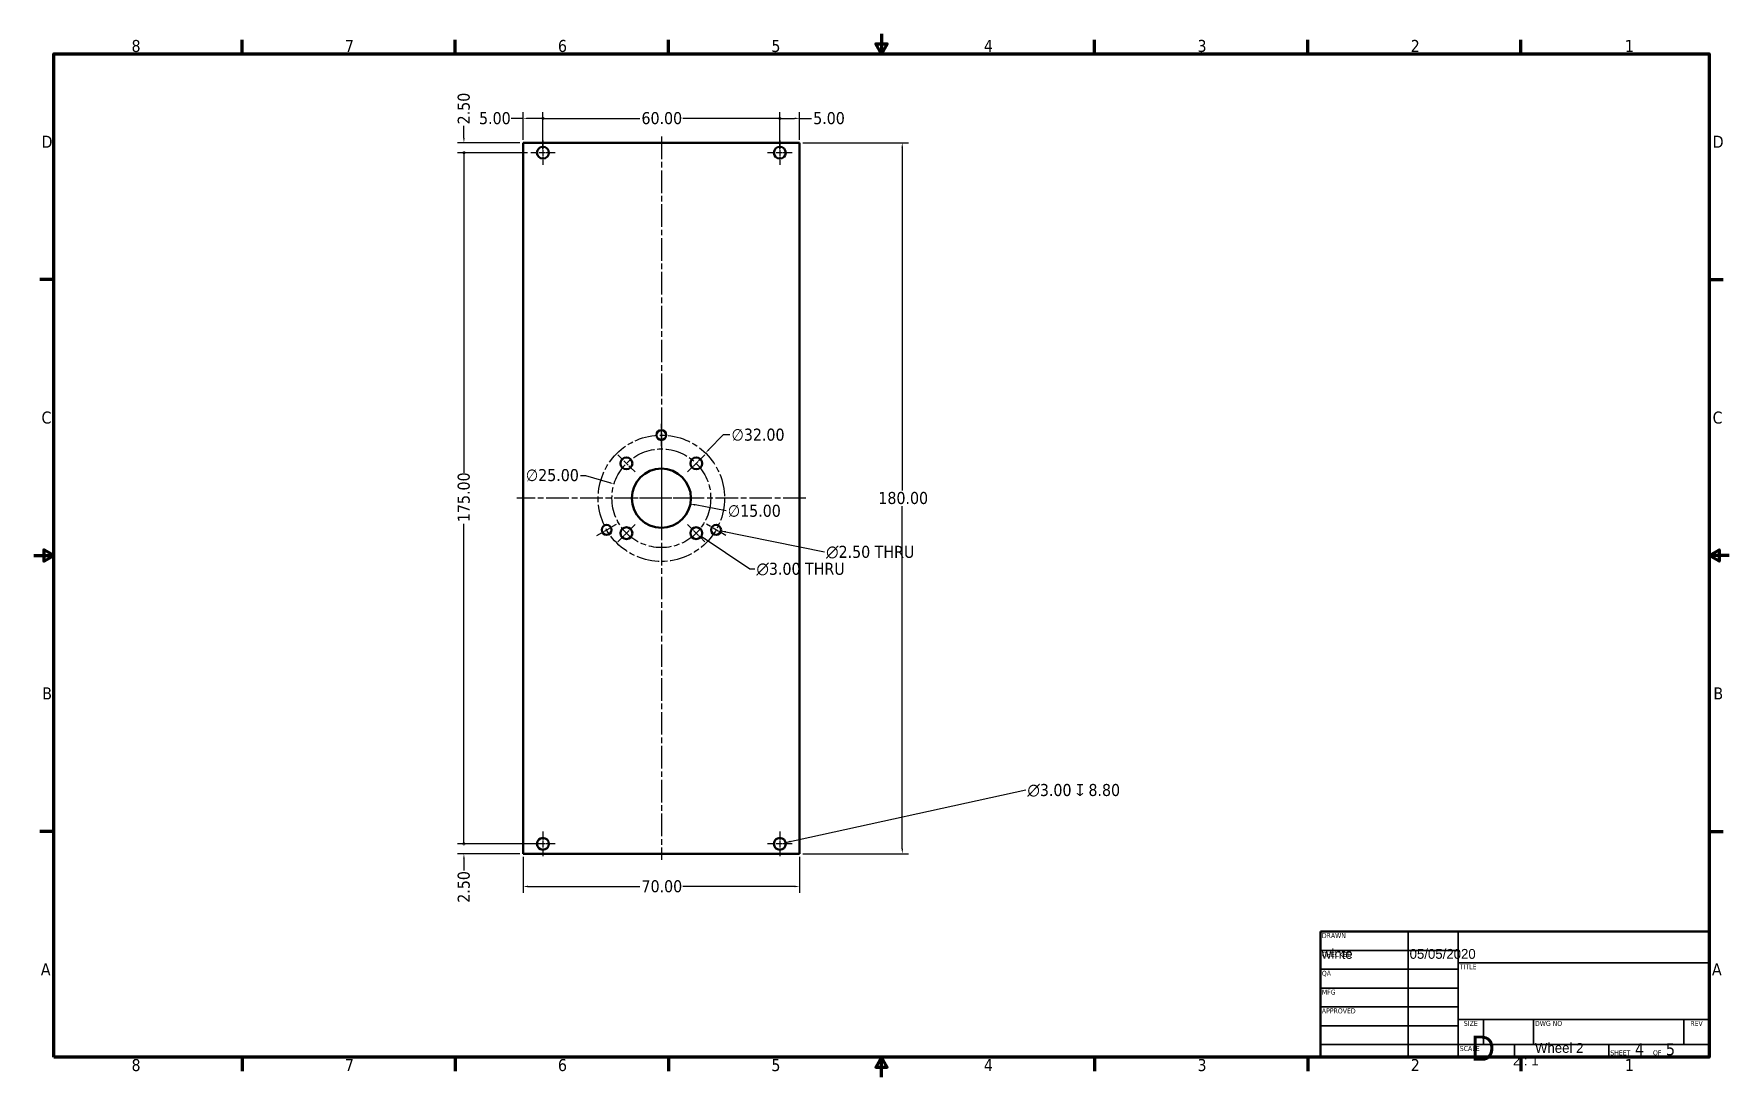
# Model space of a CAD drawing. Header units: millimetres. Extents: x 1 to 431, y 8 to 272.
import ezdxf
from ezdxf.enums import TextEntityAlignment as Align

# ---------------------------------------------------------------- set-up
doc = ezdxf.new("R2018")
doc.units = ezdxf.units.MM
doc.header["$LTSCALE"] = 0.5
doc.linetypes.add('CHAIN', pattern=[0.7087, 0.4724, -0.0591, 0.1181, -0.0591])
for name, color, linetype, lineweight in [('Border (ANSI)', 7, 'Continuous', 70), ('Center Mark (ANSI)', 7, 'Continuous', 25), ('Center Mark (ANSI)-1', 7, 'Continuous', 25), ('Centerline (ANSI)', 7, 'Continuous', 25), ('Centerline (ANSI)-1', 7, 'Continuous', 25), ('Dimension (ANSI)', 7, 'Continuous', 25), ('Dimension (ANSI)-1', 7, 'Continuous', 25), ('Symbol (ANSI)', 7, 'Continuous', 25), ('Title (ANSI)-1', 7, 'Continuous', 50), ('Visible (ANSI)-1', 7, 'Continuous', 50)]:
    doc.layers.add(name, color=color, linetype=linetype, lineweight=lineweight)
doc.styles.add('Label Text (ANSI)-1', font='tahoma.ttf')
doc.styles.add('Note Text (ANSI)-1', font='tahoma.ttf')
doc.styles.add('Text Style38', font='tahoma.ttf')
doc.dimstyles.new('Default (ANSI)', dxfattribs={"dimscale": 0.5, "dimtxt": 6.1, "dimasz": 2.5, "dimexe": 3.175, "dimexo": 1.5875, "dimgap": 0.8, "dimtad": 0, "dimtih": 1, "dimtoh": 1, "dimrnd": 1e-08, "dimzin": 4, "dimdsep": 46, "dimtxsty": 'Note Text (ANSI)-1', "dimcen": 0.09, "dimdle": 10, "dimclrd": 256, "dimclre": 256, "dimclrt": 256, "dimadec": 0, "dimazin": 1, "dimtfac": 0.499672, "dimtofl": 0, "dimtmove": 0, "dimatfit": 3, "dimfxl": 1, "dimtolj": 1, "dimtzin": 4, "dimlwd": -1, "dimlwe": -1, "dimarcsym": 0})
doc.dimstyles.new('Default - mm (ANSI)', dxfattribs={"dimscale": 0.5, "dimtxt": 6.1, "dimasz": 2.5, "dimexe": 3.175, "dimexo": 1.6002, "dimgap": 0.8, "dimtad": 0, "dimtoh": 1, "dimrnd": 1e-08, "dimzin": 4, "dimdsep": 46, "dimtxsty": 'Note Text (ANSI)-1', "dimcen": 0.09, "dimdle": 10, "dimclrd": 256, "dimclre": 256, "dimclrt": 256, "dimadec": 1, "dimazin": 1, "dimtfac": 0.499672, "dimtofl": 0, "dimtmove": 0, "dimatfit": 3, "dimfxl": 1, "dimtolj": 1, "dimtzin": 4, "dimlwd": -1, "dimlwe": -1, "dimarcsym": 0})
doc.dimstyles.new('Default - mm (ANSI)$7', dxfattribs={"dimscale": 0.5, "dimtxt": 6.1, "dimasz": 2.5, "dimexe": 3.175, "dimexo": 1.6002, "dimgap": 0.8, "dimtad": 0, "dimtoh": 1, "dimrnd": 1e-08, "dimzin": 4, "dimdsep": 46, "dimtxsty": 'Note Text (ANSI)-1', "dimcen": 0.09, "dimdle": 10, "dimclrd": 256, "dimclre": 256, "dimclrt": 256, "dimadec": 1, "dimazin": 1, "dimtfac": 0.499672, "dimtofl": 0, "dimtmove": 0, "dimatfit": 3, "dimfxl": 1, "dimtolj": 1, "dimtzin": 4, "dimlwd": -1, "dimlwe": -1, "dimarcsym": 0})

# ---------------------------------------------------------------- blocks, each defined once
blk = doc.blocks.new('Borders Default Border')
at = {"layer": 'Border (ANSI)'}
for p, q in [((107.95, 533.4), (107.95, 540.52)), ((215.9, 533.4), (215.9, 540.52)), ((323.85, 533.4), (323.85, 540.52)), ((539.75, 533.4), (539.75, 540.52)), ((647.7, 533.4), (647.7, 540.52)), ((755.65, 533.4), (755.65, 540.52)), ((12.7, 419.1), (5.58, 419.1)), ((850.9, 419.1), (858.02, 419.1)), ((12.7, 139.7), (5.58, 139.7)), ((850.9, 139.7), (858.02, 139.7)), ((107.95, 25.4), (107.95, 18.28)), ((215.9, 25.4), (215.9, 18.28)), ((323.85, 25.4), (323.85, 18.28)), ((539.75, 25.4), (539.75, 18.28)), ((647.7, 25.4), (647.7, 18.28)), ((755.65, 25.4), (755.65, 18.28))]:
    blk.add_line(p, q, dxfattribs=at)
at = {"layer": 'Border (ANSI)', "flags": 128}
for points in [[(431.8, 543.56), (431.8, 533.4), (428.87, 538.48), (434.73, 538.48), (431.8, 533.4)], [(12.7, 25.4), (12.7, 533.4), (850.9, 533.4), (850.9, 25.4), (12.7, 25.4)], [(2.54, 279.4), (12.7, 279.4), (7.62, 282.33), (7.62, 276.47), (12.7, 279.4)], [(861.06, 279.4), (850.9, 279.4), (855.98, 282.33), (855.98, 276.47), (850.9, 279.4)], [(431.8, 15.24), (431.8, 25.4), (428.87, 20.32), (434.73, 20.32), (431.8, 25.4)]]:
    blk.add_lwpolyline(points, dxfattribs=at)
at = {"layer": 'Border (ANSI)', "char_height": 6.1, "attachment_point": 7, "style": 'Label Text (ANSI)-1'}
for s, insert in [('8', (51.98, 534.28)), ('7', (160.04, 534.42)), ('6', (267.93, 534.29)), ('5', (376.04, 534.29)), ('4', (483.65, 534.42)), ('3', (591.83, 534.29)), ('2', (699.83, 534.42)), ('1', (808.25, 534.42)), ('D', (6.4, 485.9)), ('D', (852.73, 485.9)), ('C', (6.38, 346.09)), ('C', (852.72, 346.09)), ('B', (6.77, 206.5)), ('B', (853.1, 206.5)), ('A', (6.04, 66.8)), ('A', (852.37, 66.8)), ('8', (51.98, 18.15)), ('7', (160.04, 18.28)), ('6', (267.93, 18.16)), ('5', (376.04, 18.16)), ('4', (483.65, 18.28)), ('3', (591.83, 18.16)), ('2', (699.83, 18.28)), ('1', (808.25, 18.28))]:
    blk.add_mtext(s, dxfattribs=dict(at, insert=insert))
blk = doc.blocks.new('Title Blocks ANSI - Large')
at = {"layer": 'Title (ANSI)-1'}
for p, q in [((127, 189.23), (127, 125.73)), ((323.85, 189.23), (127, 189.23)), ((323.85, 125.73), (323.85, 189.23)), ((127, 125.73), (323.85, 125.73))]:
    blk.add_line(p, q, dxfattribs=at)
at = {"layer": 'Title (ANSI)-1', "lineweight": 35}
for p, q in [((171.45, 125.73), (171.45, 189.23)), ((196.85, 125.73), (196.85, 189.23)), ((127, 179.7), (196.85, 179.7)), ((196.85, 173.48), (323.85, 173.48)), ((127, 170.18), (196.85, 170.18)), ((127, 160.65), (196.85, 160.65)), ((127, 151.13), (196.85, 151.13)), ((127, 141.6), (196.85, 141.6)), ((323.85, 144.78), (196.85, 144.78)), ((209.55, 132.08), (209.55, 144.78)), ((234.95, 132.08), (234.95, 144.78)), ((311.15, 132.08), (311.15, 144.78)), ((196.85, 132.08), (127, 132.08)), ((323.85, 132.08), (196.85, 132.08)), ((225.3, 132.08), (225.3, 125.73)), ((273.05, 132.08), (273.05, 125.73))]:
    blk.add_line(p, q, dxfattribs=at)
at = {"layer": 'Title (ANSI)-1', "style": 'Text Style38'}
for s, p in [('DRAWN', (127.76, 188.47)), ('CHECKED', (127.76, 178.94)), ('TITLE', (197.61, 172.72)), ('QA', (127.76, 169.42)), ('MFG', (127.76, 159.89)), ('APPROVED', (127.76, 150.37)), ('DWG NO', (235.71, 144.02)), ('SCALE', (197.61, 131.32))]:
    blk.add_text(s, height=2.54, dxfattribs=at).set_placement(p, align=Align.TOP_LEFT)
for s, p in [('SIZE', (203.2, 144.02)), ('REV', (317.5, 144.02))]:
    blk.add_text(s, height=2.54, dxfattribs=at).set_placement(p, align=Align.TOP_CENTER)
at = {"layer": 'Title (ANSI)-1', "insert": (273.81, 126.49), "char_height": 6.1, "attachment_point": 7, "style": 'Note Text (ANSI)-1'}
blk.add_mtext('\\fTahoma|b0|i0;\\H2.5400;SHEET\\fTahoma|b0|i0;\\H6.1000; 4  \\fTahoma|b0|i0;\\H2.5400;OF\\fTahoma|b0|i0;\\H6.1000; 5 ', dxfattribs=at)
at = {"layer": 'Title (ANSI)-1', "lineweight": 30, "flags": 104}
for tag, height, p in [('AUTHOR', 3.17, (127.76, 180.47)), ('CREATION_DATE', 3.17, (172.21, 180.47)), ('CHECKED_BY', 3.17, (127.76, 170.94)), ('CHECKED_DATE', 3.17, (172.21, 170.94)), ('MFG_APPROVED_BY', 3.17, (127.76, 151.89)), ('MFG_APPROVED_DATE', 3.17, (172.21, 151.89)), ('ENG_APPROVED_BY', 3.17, (127.76, 142.37)), ('ENG_APPROVAL_DATE', 3.17, (172.21, 142.37)), ('PART_NUMBER', 4.57, (235.71, 132.84))]:
    blk.add_attdef(tag, text='', height=height, dxfattribs=at).set_placement(p, align=Align.BOTTOM_LEFT)
for tag, height, p in [('COMPANY', 3.17, (260.35, 181.36)), ('REVISION_NUMBER', 3.17, (317.5, 136.52)), ('Sheet_Size', 4.57, (203.2, 136.52))]:
    blk.add_attdef(tag, text='', height=height, dxfattribs=at).set_placement(p, align=Align.MIDDLE_CENTER)
blk.add_attdef('TITLE', text='', height=4.57, dxfattribs=at).set_placement((197.61, 158.06), align=Align.MIDDLE_LEFT)
blk.add_attdef('Initial_View_Scale', text='', height=6.1, dxfattribs=at).set_placement((224.54, 126.49), align=Align.BOTTOM_RIGHT)
blk = doc.blocks.new('*D6')
at = {"layer": 'Defpoints', "color": 0, "transparency": 16777216}
for p in [(195.16, 244.19), (221.16, 244.19), (195.16, 64.19)]:
    blk.add_point(p, dxfattribs=at)
at = {"layer": 'Dimension (ANSI)-1', "transparency": 16777216}
for p, q in [((195.95, 244.19), (222.74, 244.19)), ((221.16, 242.94), (221.16, 156.19)), ((221.16, 65.44), (221.16, 152.2)), ((195.95, 64.19), (222.74, 64.19))]:
    blk.add_line(p, q, dxfattribs=at)
for points in [[(220.95, 242.94), (221.36, 242.94), (221.16, 244.19)], [(220.95, 65.44), (221.36, 65.44), (221.16, 64.19)]]:
    blk.add_solid(points, dxfattribs=at)
at = {"layer": 'Dimension (ANSI)-1', "transparency": 16777216, "insert": (215.11, 155.79), "char_height": 3.05, "attachment_point": 1, "style": 'Note Text (ANSI)-1'}
blk.add_mtext('\\A1;180.00', dxfattribs=at)
blk = doc.blocks.new('*D7')
at = {"layer": 'Defpoints', "color": 0, "transparency": 16777216}
for p in [(125.16, 64.19), (195.16, 64.19), (195.16, 55.89)]:
    blk.add_point(p, dxfattribs=at)
at = {"layer": 'Dimension (ANSI)-1', "transparency": 16777216}
for p, q in [((125.16, 63.4), (125.16, 54.3)), ((195.16, 63.4), (195.16, 54.3)), ((126.41, 55.89), (154.73, 55.89)), ((193.91, 55.89), (165.58, 55.89))]:
    blk.add_line(p, q, dxfattribs=at)
for points in [[(126.41, 56.1), (126.41, 55.68), (125.16, 55.89)], [(193.91, 56.1), (193.91, 55.68), (195.16, 55.89)]]:
    blk.add_solid(points, dxfattribs=at)
at = {"layer": 'Dimension (ANSI)-1', "transparency": 16777216, "insert": (155.13, 57.48), "char_height": 3.05, "attachment_point": 1, "style": 'Note Text (ANSI)-1'}
blk.add_mtext('\\A1;70.00', dxfattribs=at)
blk = doc.blocks.new('*D8')
at = {"layer": 'Defpoints', "color": 0, "transparency": 16777216}
for p in [(152.8, 155.64), (167.51, 152.75)]:
    blk.add_point(p, dxfattribs=at)
at = {"layer": 'Dimension (ANSI)-1', "transparency": 16777216}
for p, q in [((160.11, 154.19), (160.2, 154.19)), ((160.16, 154.15), (160.16, 154.24)), ((176.57, 150.97), (168.74, 152.51))]:
    blk.add_line(p, q, dxfattribs=at)
blk.add_solid([(168.78, 152.71), (168.7, 152.3), (167.51, 152.75)], dxfattribs=at)
at = {"layer": 'Dimension (ANSI)-1', "transparency": 16777216, "insert": (176.97, 152.56), "char_height": 3.05, "attachment_point": 1, "style": 'Note Text (ANSI)-1'}
blk.add_mtext('\\A1;∅15.00', dxfattribs=at)
blk = doc.blocks.new('*D9')
at = {"layer": 'Defpoints', "color": 0, "transparency": 16777216}
for p in [(148.19, 157.81), (172.12, 150.57)]:
    blk.add_point(p, dxfattribs=at)
at = {"layer": 'Dimension (ANSI)-1', "transparency": 16777216}
for p, q in [((139.69, 160), (140.94, 160)), ((140.94, 160), (146.99, 158.17)), ((160.11, 154.19), (160.2, 154.19)), ((160.16, 154.15), (160.16, 154.24))]:
    blk.add_line(p, q, dxfattribs=at)
blk.add_solid([(147.05, 158.37), (146.93, 157.97), (148.19, 157.81)], dxfattribs=at)
at = {"layer": 'Dimension (ANSI)-1', "transparency": 16777216, "insert": (125.83, 161.59), "char_height": 3.05, "attachment_point": 1, "style": 'Note Text (ANSI)-1'}
blk.add_mtext('\\A1;∅25.00', dxfattribs=at)
blk = doc.blocks.new('*D10')
at = {"layer": 'Defpoints', "color": 0, "transparency": 16777216}
for p in [(171.33, 165.64), (148.98, 142.74)]:
    blk.add_point(p, dxfattribs=at)
at = {"layer": 'Dimension (ANSI)-1', "transparency": 16777216}
for p, q in [((175.81, 170.24), (172.2, 166.54)), ((177.51, 170.24), (175.81, 170.24)), ((160.11, 154.19), (160.2, 154.19)), ((160.16, 154.15), (160.16, 154.24))]:
    blk.add_line(p, q, dxfattribs=at)
blk.add_solid([(172.05, 166.68), (172.35, 166.39), (171.33, 165.64)], dxfattribs=at)
at = {"layer": 'Dimension (ANSI)-1', "transparency": 16777216, "insert": (177.91, 171.83), "char_height": 3.05, "attachment_point": 1, "style": 'Note Text (ANSI)-1'}
blk.add_mtext('\\A1;∅32.00', dxfattribs=at)
blk = doc.blocks.new('_DotSmall')
at = {"color": 0, "linetype": 'ByBlock', "const_width": 0.5}
blk.add_lwpolyline([(-0.0625, 0, 1), (0.0625, 0, 1)], format="xyb", close=True, dxfattribs=at)
blk = doc.blocks.new('*D11')
at = {"layer": 'Defpoints', "color": 0, "transparency": 16777216}
for p in [(130.16, 250.39), (125.16, 244.19), (130.16, 241.69)]:
    blk.add_point(p, dxfattribs=at)
at = {"layer": 'Dimension (ANSI)', "transparency": 16777216}
for p, q in [((125.16, 250.39), (122.11, 250.39)), ((125.16, 244.99), (125.16, 251.98)), ((130.16, 250.39), (126.41, 250.39)), ((130.16, 242.49), (130.16, 251.98))]:
    blk.add_line(p, q, dxfattribs=at)
blk.add_solid([(126.41, 250.6), (126.41, 250.19), (125.16, 250.39)], dxfattribs=at)
at = {"layer": 'Dimension (ANSI)', "transparency": 16777216, "xscale": 1.25, "yscale": 1.25, "zscale": 1.25}
blk.add_blockref('_DotSmall', (130.16, 250.39), dxfattribs=at)
at = {"layer": 'Dimension (ANSI)', "transparency": 16777216, "insert": (113.99, 251.98), "char_height": 3.05, "attachment_point": 1, "style": 'Note Text (ANSI)-1'}
blk.add_mtext('\\A1;5.00', dxfattribs=at)
blk = doc.blocks.new('*D13')
at = {"layer": 'Defpoints', "color": 0, "transparency": 16777216}
for p in [(190.16, 250.39), (130.16, 241.69), (190.16, 241.69)]:
    blk.add_point(p, dxfattribs=at)
at = {"layer": 'Dimension (ANSI)', "transparency": 16777216}
for p, q in [((130.16, 242.49), (130.16, 251.98)), ((130.16, 250.39), (154.72, 250.39)), ((190.16, 250.39), (165.6, 250.39)), ((190.16, 242.49), (190.16, 251.98))]:
    blk.add_line(p, q, dxfattribs=at)
at = {"layer": 'Dimension (ANSI)', "transparency": 16777216, "xscale": 1.25, "yscale": 1.25, "zscale": 1.25, "rotation": 180}
blk.add_blockref('_DotSmall', (130.16, 250.39), dxfattribs=at)
at = {"layer": 'Dimension (ANSI)', "transparency": 16777216, "xscale": 1.25, "yscale": 1.25, "zscale": 1.25}
blk.add_blockref('_DotSmall', (190.16, 250.39), dxfattribs=at)
at = {"layer": 'Dimension (ANSI)', "transparency": 16777216, "insert": (155.12, 251.98), "char_height": 3.05, "attachment_point": 1, "style": 'Note Text (ANSI)-1'}
blk.add_mtext('\\A1;60.00', dxfattribs=at)
blk = doc.blocks.new('*D14')
at = {"layer": 'Defpoints', "color": 0, "transparency": 16777216}
for p in [(195.16, 250.39), (190.16, 241.69), (195.16, 244.19)]:
    blk.add_point(p, dxfattribs=at)
at = {"layer": 'Dimension (ANSI)', "transparency": 16777216}
for p, q in [((190.16, 242.49), (190.16, 251.98)), ((190.16, 250.39), (193.91, 250.39)), ((195.16, 244.99), (195.16, 251.98)), ((195.16, 250.39), (198.2, 250.39))]:
    blk.add_line(p, q, dxfattribs=at)
blk.add_solid([(193.91, 250.6), (193.91, 250.19), (195.16, 250.39)], dxfattribs=at)
at = {"layer": 'Dimension (ANSI)', "transparency": 16777216, "xscale": 1.25, "yscale": 1.25, "zscale": 1.25, "rotation": 180}
blk.add_blockref('_DotSmall', (190.16, 250.39), dxfattribs=at)
at = {"layer": 'Dimension (ANSI)', "transparency": 16777216, "insert": (198.6, 251.98), "char_height": 3.05, "attachment_point": 1, "style": 'Note Text (ANSI)-1'}
blk.add_mtext('\\A1;5.00', dxfattribs=at)
blk = doc.blocks.new('*D15')
at = {"layer": 'Defpoints', "color": 0, "transparency": 16777216}
for p in [(110.16, 66.69), (130.16, 66.69), (125.16, 64.19)]:
    blk.add_point(p, dxfattribs=at)
at = {"layer": 'Dimension (ANSI)', "transparency": 16777216}
for p, q in [((110.16, 66.69), (110.16, 69.19)), ((129.35, 66.69), (108.57, 66.69)), ((124.35, 64.19), (108.57, 64.19)), ((110.16, 62.94), (110.16, 59.91))]:
    blk.add_line(p, q, dxfattribs=at)
blk.add_solid([(109.95, 62.94), (110.36, 62.94), (110.16, 64.19)], dxfattribs=at)
at = {"layer": 'Dimension (ANSI)', "transparency": 16777216, "xscale": 1.25, "yscale": 1.25, "zscale": 1.25, "rotation": 270}
blk.add_blockref('_DotSmall', (110.16, 66.69), dxfattribs=at)
at = {"layer": 'Dimension (ANSI)', "transparency": 16777216, "insert": (108.57, 51.77), "char_height": 3.05, "attachment_point": 1, "rotation": 90, "style": 'Note Text (ANSI)-1'}
blk.add_mtext('\\A1;2.50', dxfattribs=at)
blk = doc.blocks.new('*D16')
at = {"layer": 'Defpoints', "color": 0, "transparency": 16777216}
for p in [(110.16, 241.69), (127.07, 241.69), (130.16, 66.69)]:
    blk.add_point(p, dxfattribs=at)
at = {"layer": 'Dimension (ANSI)', "transparency": 16777216}
for p, q in [((126.27, 241.69), (108.57, 241.69)), ((110.16, 241.69), (110.16, 160.64)), ((110.16, 66.69), (110.16, 147.75)), ((129.35, 66.69), (108.57, 66.69))]:
    blk.add_line(p, q, dxfattribs=at)
at = {"layer": 'Dimension (ANSI)', "transparency": 16777216, "xscale": 1.25, "yscale": 1.25, "zscale": 1.25}
for p, rotation in [((110.16, 241.69), 90), ((110.16, 66.69), 270)]:
    blk.add_blockref('_DotSmall', p, dxfattribs=dict(at, rotation=rotation))
at = {"layer": 'Dimension (ANSI)', "transparency": 16777216, "insert": (108.57, 148.15), "char_height": 3.05, "attachment_point": 1, "rotation": 90, "style": 'Note Text (ANSI)-1'}
blk.add_mtext('\\A1;175.00', dxfattribs=at)
blk = doc.blocks.new('*D17')
at = {"layer": 'Defpoints', "color": 0, "transparency": 16777216}
for p in [(110.16, 244.19), (125.16, 244.19), (127.07, 241.69)]:
    blk.add_point(p, dxfattribs=at)
at = {"layer": 'Dimension (ANSI)', "transparency": 16777216}
for p, q in [((110.16, 245.44), (110.16, 248.47)), ((124.35, 244.19), (108.57, 244.19)), ((126.27, 241.69), (108.57, 241.69)), ((110.16, 241.69), (110.16, 240.44))]:
    blk.add_line(p, q, dxfattribs=at)
blk.add_solid([(109.95, 245.44), (110.36, 245.44), (110.16, 244.19)], dxfattribs=at)
at = {"layer": 'Dimension (ANSI)', "transparency": 16777216, "xscale": 1.25, "yscale": 1.25, "zscale": 1.25, "rotation": 90}
blk.add_blockref('_DotSmall', (110.16, 241.69), dxfattribs=at)
at = {"layer": 'Dimension (ANSI)', "transparency": 16777216, "insert": (108.57, 248.87), "char_height": 3.05, "attachment_point": 1, "rotation": 90, "style": 'Note Text (ANSI)-1'}
blk.add_mtext('\\A1;2.50', dxfattribs=at)

msp = doc.modelspace()

# ---------------------------------------------------------------- linework, layer by layer
at = {"layer": 'Center Mark (ANSI)', "linetype": 'CHAIN', "ltscale": 6.860638}
for p, q in [((130.1551, 244.7795), (130.1551, 238.6045)), ((190.1551, 244.7795), (190.1551, 238.6045)), ((133.2426, 241.692), (127.0676, 241.692)), ((193.2426, 241.692), (187.0676, 241.692)), ((130.1551, 69.7795), (130.1551, 63.6045)), ((190.1551, 69.7795), (190.1551, 63.6045)), ((133.2426, 66.692), (127.0676, 66.692)), ((193.2426, 66.692), (187.0676, 66.692))]:
    msp.add_line(p, q, dxfattribs=at)
at = {"layer": 'Center Mark (ANSI)-1', "linetype": 'CHAIN', "ltscale": 6.305112}
for p, q in [((160.1551, 167.3545), (160.1551, 173.0295)), ((143.8413, 144.7732), (148.756, 147.6107)), ((176.4688, 144.7732), (171.5541, 147.6107))]:
    msp.add_line(p, q, dxfattribs=at)
at = {"layer": 'Center Mark (ANSI)-1', "linetype": 'CHAIN', "ltscale": 6.860638}
for p, q in [((153.4994, 160.8476), (149.1331, 165.214)), ((171.1771, 165.214), (166.8107, 160.8476)), ((149.1331, 143.1699), (153.4994, 147.5363)), ((171.1771, 143.1699), (166.8107, 147.5363))]:
    msp.add_line(p, q, dxfattribs=at)
at = {"layer": 'Center Mark (ANSI)-1', "linetype": 'CHAIN', "ltscale": 24.192183}
for p, q in [((160.1551, 163.2795), (160.1551, 145.1045)), ((169.2426, 154.192), (151.0676, 154.192))]:
    msp.add_line(p, q, dxfattribs=at)
at = {"layer": 'Centerline (ANSI)', "linetype": 'CHAIN', "ltscale": 24.192183}
for p, q in [((160.1551, 245.7795), (160.1551, 62.6045)), ((196.7426, 154.192), (123.5676, 154.192))]:
    msp.add_line(p, q, dxfattribs=at)
at = {"layer": 'Centerline (ANSI)-1', "linetype": 'CHAIN', "ltscale": 24.192183}
for radius in [16, 12.5]:
    msp.add_circle((160.1551, 154.192), radius, dxfattribs=at)
at = {"layer": 'Visible (ANSI)-1'}
for p, q in [((125.1551, 244.192), (125.1551, 64.192)), ((195.1551, 244.192), (125.1551, 244.192)), ((195.1551, 64.192), (195.1551, 244.192)), ((125.1551, 64.192), (195.1551, 64.192))]:
    msp.add_line(p, q, dxfattribs=at)
for centre, radius in [((130.1551, 241.692), 1.5), ((190.1551, 241.692), 1.5), ((160.1551, 170.192), 1.25), ((151.3162, 163.0308), 1.5), ((168.9939, 163.0308), 1.5), ((160.1551, 154.192), 7.5), ((146.2987, 146.192), 1.25), ((151.3162, 145.3531), 1.5), ((168.9939, 145.3531), 1.5), ((174.0115, 146.192), 1.25), ((130.1551, 66.692), 1.5), ((190.1551, 66.692), 1.5)]:
    msp.add_circle(centre, radius, dxfattribs=at)

# ---------------------------------------------------------------- block references
at = {"xscale": 0.5, "yscale": 0.5, "zscale": 0.5}
msp.add_blockref('Borders Default Border', (0, 0), dxfattribs=at)
ref = msp.add_blockref('Title Blocks ANSI - Large', (263.5249, -50.1648), dxfattribs=dict(xscale=0.5, yscale=0.5, zscale=0.5))
lines = msp.add_mtext('winte', dxfattribs={"layer": 'Title (ANSI)-1', "insert": (327.406, 40.0685), "char_height": 2.5, "attachment_point": 1})
ref.add_attrib('AUTHOR', '', (327.406, 40.0685), dxfattribs={"flags": 104}).embed_mtext(lines)
lines = msp.add_mtext('05/05/2020', dxfattribs={"layer": 'Title (ANSI)-1', "insert": (349.631, 40.0685), "char_height": 2.5, "attachment_point": 1})
ref.add_attrib('CREATION_DATE', '', (349.631, 40.0685), dxfattribs={"flags": 104}).embed_mtext(lines)
lines = msp.add_mtext('Wheel 2', dxfattribs={"layer": 'Title (ANSI)-1', "insert": (381.381, 16.256), "char_height": 2.5, "attachment_point": 1})
ref.add_attrib('PART_NUMBER', '', (381.381, 16.256), dxfattribs={"flags": 104}).embed_mtext(lines)
lines = msp.add_mtext('D', dxfattribs={"layer": 'Title (ANSI)-1', "insert": (365.125, 18.0975), "char_height": 6.35, "attachment_point": 1})
ref.add_attrib('Sheet_Size', '', (365.125, 18.0975), dxfattribs={"flags": 104}).embed_mtext(lines)
lines = msp.add_mtext('2 : 1', dxfattribs={"layer": 'Title (ANSI)-1', "insert": (375.7931, 13.081), "char_height": 2.5, "attachment_point": 1})
ref.add_attrib('Initial_View_Scale', '', (375.7931, 13.081), dxfattribs={"flags": 104}).embed_mtext(lines)

# ---------------------------------------------------------------- texts
at = {"layer": 'Symbol (ANSI)', "attachment_point": 1, "line_spacing_factor": 1.0675, "style": 'Note Text (ANSI)-1'}
for s, insert, char_height, width in [('\\fAIGDT|b0|i0;\\H3.0500;n\\fTahoma|b0|i0;\\H3.0500;2.50 THRU', (201.8674, 142.1586), 3.05, 23.735052), ('\\fAIGDT|b0|i0;\\H3.0500;n\\fTahoma|b0|i0;\\H3.0500;3.00 THRU', (184.2291, 137.8666), 3.05, 23.735052), ('\\fAIGDT|b0|i0;\\H3.0500;n\\fTahoma|b0|i0;\\H3.0500;3.00 \\fAIGDT|b0|i0;\\H3.0500;x\\fTahoma|b0|i0;\\H3.0500; 8.80', (252.843, 81.8464), 3.0500001, 26.126241)]:
    msp.add_mtext(s, dxfattribs=dict(at, insert=insert, char_height=char_height, width=width))

# ---------------------------------------------------------------- dimensions: what is measured, and where the dimension line sits
at = {"layer": 'Dimension (ANSI)'}
for base, p1, p2, angle, override, picture, middle in [((110.1551, 244.192), (127.0676, 241.692), (125.1551, 244.192), 90, {"dimgap": 0.8, "dimtoh": 0, "dimdec": 2, "dimblk1": 'DotSmall', "dimsah": 1, "dimdle": 0, "dimtol": 0, "dimlim": 0, "dimtp": 0, "dimtm": 0, "dimtdec": 2, "dimatfit": 1}, '*D17', (110.1551, 252.7444)), ((130.1551, 250.3943), (125.1551, 244.192), (130.1551, 241.692), 180, {"dimgap": 0.8, "dimtoh": 0, "dimdec": 2, "dimblk2": 'DotSmall', "dimsah": 1, "dimdle": 0, "dimtol": 0, "dimlim": 0, "dimtp": 0, "dimtm": 0, "dimtdec": 2, "dimatfit": 2}, '*D11', (117.8526, 250.3943)), ((190.1551, 250.3943), (130.1551, 241.692), (190.1551, 241.692), 180, {"dimgap": 0.8, "dimtoh": 0, "dimdec": 2, "dimblk1": 'DotSmall', "dimblk2": 'DotSmall', "dimsah": 1, "dimdle": 0, "dimtol": 0, "dimlim": 0, "dimtp": 0, "dimtm": 0, "dimtdec": 2, "dimatfit": 1}, '*D13', (160.1601, 250.3943)), ((195.1551, 250.3943), (190.1551, 241.692), (195.1551, 244.192), 180, {"dimgap": 0.8, "dimtoh": 0, "dimdec": 2, "dimblk1": 'DotSmall', "dimsah": 1, "dimdle": 0, "dimtol": 0, "dimlim": 0, "dimtp": 0, "dimtm": 0, "dimtdec": 2, "dimatfit": 2}, '*D14', (202.4575, 250.3943)), ((110.1551, 241.692), (130.1551, 66.692), (127.0676, 241.692), 90, {"dimgap": 0.8, "dimtoh": 0, "dimdec": 2, "dimblk1": 'DotSmall', "dimblk2": 'DotSmall', "dimsah": 1, "dimdle": 0, "dimtol": 0, "dimlim": 0, "dimtp": 0, "dimtm": 0, "dimtdec": 2, "dimatfit": 1}, '*D16', (110.1551, 154.197)), ((110.1551, 66.692), (125.1551, 64.192), (130.1551, 66.692), 90, {"dimgap": 0.8, "dimtoh": 0, "dimdec": 2, "dimblk2": 'DotSmall', "dimsah": 1, "dimdle": 0, "dimtol": 0, "dimlim": 0, "dimtp": 0, "dimtm": 0, "dimtdec": 2, "dimatfit": 1}, '*D15', (110.1551, 55.6395))]:
    dim = msp.add_linear_dim(base=base, p1=p1, p2=p2, angle=angle, dimstyle='Default - mm (ANSI)', override=override, dxfattribs=at)
    dim.commit()
    dim.dimension.update_dxf_attribs({"geometry": picture, "text_midpoint": middle, "dimtype": 160})
at = {"layer": 'Dimension (ANSI)-1'}
for base, p1, p2, angle, override, picture, middle in [((221.1551, 244.192), (195.1551, 64.192), (195.1551, 244.192), 90, {"dimgap": 0.8, "dimdec": 2, "dimtol": 0, "dimlim": 0, "dimtp": 0, "dimtm": 0, "dimtdec": 2, "dimatfit": 1}, '*D6', (221.1551, 154.192)), ((195.1551, 55.8899), (125.1551, 64.192), (195.1551, 64.192), 180, {"dimgap": 0.8, "dimtih": 0, "dimtoh": 0, "dimdec": 2, "dimtol": 0, "dimlim": 0, "dimtp": 0, "dimtm": 0, "dimtdec": 2, "dimatfit": 1}, '*D7', (160.1551, 55.8899))]:
    dim = msp.add_linear_dim(base=base, p1=p1, p2=p2, angle=angle, dimstyle='Default (ANSI)', override=override, dxfattribs=at)
    dim.commit()
    dim.dimension.update_dxf_attribs({"geometry": picture, "text_midpoint": middle, "dimtype": 160})
for p1, p2, picture, middle in [((148.9801, 142.7412), (171.3301, 165.6427), '*D10', (184.6357, 170.2373)), ((172.1197, 150.5729), (148.1905, 157.8111), '*D9', (132.5625, 160.0041)), ((152.7953, 155.6355), (167.5148, 152.7484), '*D8', (176.572, 150.972))]:
    dim = msp.add_diameter_dim_2p(p1=p1, p2=p2, dimstyle='Default (ANSI)', override={"dimgap": 0.8, "dimdec": 2, "dimlfac": 1, "dimtol": 0, "dimlim": 0, "dimtp": 0, "dimtm": 0, "dimtdec": 2}, dxfattribs=at)
    dim.commit()
    dim.dimension.update_dxf_attribs({"geometry": picture, "text_midpoint": middle, "dimtype": 163})

# ---------------------------------------------------------------- leaders
at = {"layer": 'Symbol (ANSI)', "annotation_type": 0, "has_hookline": 1, "hookline_direction": 0}
for points, text_width in [([(175.2401, 145.9619), (201.4674, 140.6336)], 23.1103), ([(170.2714, 144.5669), (182.5791, 136.3416), (183.8291, 136.3416)], 23.1103), ([(191.6156, 67.0337), (252.443, 80.3214)], 25.6839)]:
    msp.add_leader(points, dimstyle='Default - mm (ANSI)$7', override={"dimtad": 0}, dxfattribs=dict(at, text_width=text_width))

doc.saveas('drawing.dxf')
